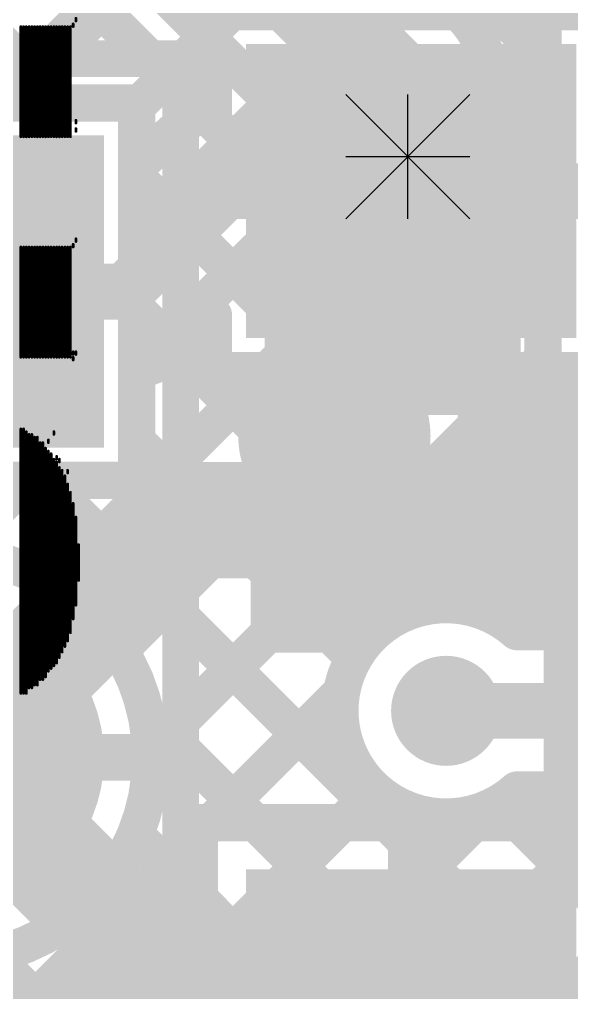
# Model space of a CAD drawing. Header units: millimetres. Extents: x 1.22 to 4.12, y 1.17 to 3.21.
# Drawn here: x 1.5663 to 1.685, y 2.2215 to 2.4304 of the extents above; entities that cross this region are included whole.
import ezdxf

# ---------------------------------------------------------------- set-up
doc = ezdxf.new("R2010")
doc.units = ezdxf.units.MM
doc.header["$MEASUREMENT"] = 0
for name, color, linetype in [('BottomLayer', 5, 'Continuous'), ('BottomOverlay', 54, 'Continuous'), ('BottomPaste', 16, 'Continuous'), ('BottomSolder', 6, 'Continuous'), ('MultiLayer', 9, 'Continuous'), ('PadHoleLayer', 156, 'Continuous'), ('TopLayer', 1, 'Continuous'), ('TopOverlay', 2, 'Continuous'), ('TopPaste', 8, 'Continuous'), ('TopSolder', 216, 'Continuous'), ('ViaHoleLayer', 16, 'Continuous')]:
    doc.layers.add(name, color=color, linetype=linetype)

# ---------------------------------------------------------------- blocks, each defined once
blk = doc.blocks.new('C__0402_B_13')
at = {"layer": 'BottomLayer'}
for points in [[(-0.0275, 0.0125), (-0.0275, -0.0125), (-0.0095, 0.0125), (-0.0095, -0.0125)], [(0.0095, 0.0125), (0.0095, -0.0125), (0.0275, 0.0125), (0.0275, -0.0125)]]:
    blk.add_solid(points, dxfattribs=at)
at = {"layer": 'BottomOverlay', "const_width": 0.01}
for points in [[(0.034, 0.019), (-0.034, 0.019)], [(-0.034, -0.0185), (-0.034, 0.019)], [(0.034, -0.0185), (0.034, 0.019)], [(0.034, -0.0185), (-0.034, -0.0185)]]:
    blk.add_lwpolyline(points, dxfattribs=at)
at = {"layer": 'BottomOverlay', "const_width": 0.005}
for points in [[(-0.0365, 0.019, 1), (-0.0315, 0.019, 1)], [(-0.0365, 0.019, 1), (-0.0315, 0.019, 1)], [(0.0315, 0.019, 1), (0.0365, 0.019, 1)], [(0.0315, 0.019, 1), (0.0365, 0.019, 1)], [(-0.0365, -0.0185, 1), (-0.0315, -0.0185, 1)], [(-0.0365, -0.0185, 1), (-0.0315, -0.0185, 1)], [(0.0315, -0.0185, 1), (0.0365, -0.0185, 1)], [(0.0315, -0.0185, 1), (0.0365, -0.0185, 1)]]:
    blk.add_lwpolyline(points, format="xyb", close=True, dxfattribs=at)
at = {"layer": 'BottomPaste'}
for points in [[(-0.0275, 0.0125), (-0.0275, -0.0125), (-0.0095, 0.0125), (-0.0095, -0.0125)], [(0.0095, 0.0125), (0.0095, -0.0125), (0.0275, 0.0125), (0.0275, -0.0125)]]:
    blk.add_solid(points, dxfattribs=at)
at = {"layer": 'BottomSolder'}
for points in [[(-0.0315, 0.0165), (-0.0315, -0.0165), (-0.0055, 0.0165), (-0.0055, -0.0165)], [(0.0055, 0.0165), (0.0055, -0.0165), (0.0315, 0.0165), (0.0315, -0.0165)]]:
    blk.add_solid(points, dxfattribs=at)
blk = doc.blocks.new('HDR1X2_B_15')
at = {"layer": 'BottomLayer', "const_width": 0.02953}
blk.add_lwpolyline([(0.08524, 0, 1), (0.11476, 0, 1)], format="xyb", close=True, dxfattribs=at)
at = {"layer": 'BottomLayer'}
blk.add_solid([(-0.02953, -0.02953), (0.02953, -0.02953), (-0.02953, 0.02953), (0.02953, 0.02953)], dxfattribs=at)
at = {"layer": 'BottomOverlay', "const_width": 0.00787}
for points in [[(0.15, 0.05), (-0.05, 0.05)], [(-0.05, -0.05), (-0.05, 0.05)], [(0.15, -0.05), (0.15, 0.05)], [(0.15, -0.05), (-0.05, -0.05)]]:
    blk.add_lwpolyline(points, dxfattribs=at)
at = {"layer": 'BottomOverlay', "const_width": 0.00394}
for points in [[(-0.05197, 0.05, 1), (-0.04803, 0.05, 1)], [(-0.05197, 0.05, 1), (-0.04803, 0.05, 1)], [(0.14803, 0.05, 1), (0.15197, 0.05, 1)], [(0.14803, 0.05, 1), (0.15197, 0.05, 1)], [(-0.05197, -0.05, 1), (-0.04803, -0.05, 1)], [(-0.05197, -0.05, 1), (-0.04803, -0.05, 1)], [(0.14803, -0.05, 1), (0.15197, -0.05, 1)], [(0.14803, -0.05, 1), (0.15197, -0.05, 1)]]:
    blk.add_lwpolyline(points, format="xyb", close=True, dxfattribs=at)
at = {"layer": 'BottomSolder', "const_width": 0.03353}
blk.add_lwpolyline([(0.08324, 0, 1), (0.11676, 0, 1)], format="xyb", close=True, dxfattribs=at)
at = {"layer": 'BottomSolder'}
blk.add_solid([(-0.03353, -0.03353), (0.03353, -0.03353), (-0.03353, 0.03353), (0.03353, 0.03353)], dxfattribs=at)
at = {"layer": 'MultiLayer', "const_width": 0.02953}
blk.add_lwpolyline([(0.08524, 0, 1), (0.11476, 0, 1)], format="xyb", close=True, dxfattribs=at)
at = {"layer": 'MultiLayer'}
blk.add_solid([(-0.02953, -0.02953), (0.02953, -0.02953), (-0.02953, 0.02953), (0.02953, 0.02953)], dxfattribs=at)
at = {"layer": 'PadHoleLayer', "const_width": 0.01772}
for points in [[(-0.00886, 0, 1), (0.00886, 0, 1)], [(0.09114, 0, 1), (0.10886, 0, 1)]]:
    blk.add_lwpolyline(points, format="xyb", close=True, dxfattribs=at)
at = {"layer": 'TopLayer', "const_width": 0.02953}
blk.add_lwpolyline([(0.08524, 0, 1), (0.11476, 0, 1)], format="xyb", close=True, dxfattribs=at)
at = {"layer": 'TopLayer'}
blk.add_solid([(-0.02953, -0.02953), (0.02953, -0.02953), (-0.02953, 0.02953), (0.02953, 0.02953)], dxfattribs=at)
at = {"layer": 'TopSolder', "const_width": 0.03353}
blk.add_lwpolyline([(0.08324, 0, 1), (0.11676, 0, 1)], format="xyb", close=True, dxfattribs=at)
at = {"layer": 'TopSolder'}
blk.add_solid([(-0.03353, -0.03353), (0.03353, -0.03353), (-0.03353, 0.03353), (0.03353, 0.03353)], dxfattribs=at)
blk = doc.blocks.new('B3FS_1012P_17')
at = {"layer": 'TopLayer'}
for points in [[(0.12598, 0.06102), (0.18898, 0.06102), (0.12598, 0.11614), (0.18898, 0.11614)], [(0.12598, -0.11614), (0.18898, -0.11614), (0.12598, -0.06102), (0.18898, -0.06102)]]:
    blk.add_solid(points, dxfattribs=at)
at = {"layer": 'TopOverlay', "const_width": 0.01}
blk.add_lwpolyline([(0.124, 0.05), (0.124, -0.049)], dxfattribs=at)
at = {"layer": 'TopOverlay'}
for points, const_width in [([(0.1215, 0.05, 1), (0.1265, 0.05, 1)], 0.005), ([(0.18482, -0.036, 1), (0.16318, -0.036, 1)], 0.01969), ([(0.15826, -0.036, 1), (0.1681, -0.036, 1)], 0.00984), ([(0.1799, -0.036, 1), (0.18974, -0.036, 1)], 0.00984), ([(0.1215, -0.049, 1), (0.1265, -0.049, 1)], 0.005)]:
    blk.add_lwpolyline(points, format="xyb", close=True, dxfattribs=dict(at, const_width=const_width))
at = {"layer": 'TopPaste'}
for points in [[(0.12598, 0.06102), (0.18898, 0.06102), (0.12598, 0.11614), (0.18898, 0.11614)], [(0.12598, -0.11614), (0.18898, -0.11614), (0.12598, -0.06102), (0.18898, -0.06102)]]:
    blk.add_solid(points, dxfattribs=at)
at = {"layer": 'TopSolder'}
for points in [[(0.12198, 0.05702), (0.19298, 0.05702), (0.12198, 0.12014), (0.19298, 0.12014)], [(0.12198, -0.12014), (0.19298, -0.12014), (0.12198, -0.05702), (0.19298, -0.05702)]]:
    blk.add_solid(points, dxfattribs=at)

msp = doc.modelspace()

# ---------------------------------------------------------------- linework, layer by layer
at = {"layer": 'BottomLayer'}
for points, const_width in [([(1.464, 2.63722), (1.67883, 2.42238)], 0.008), ([(1.61988, 2.47281), (1.66133, 2.43137)], 0.008), ([(1.605, 2.458), (1.64652, 2.41648)], 0.02), ([(1.66417, 2.42785), (1.67883, 2.44251)], 0.008), ([(1.67883, 2.40088), (1.67883, 2.44187)], 0.008), ([(1.5963, 2.437), (1.62552, 2.40778)], 0.008), ([(1.55358, 2.4345), (1.57555, 2.41253)], 0.008), ([(1.564, 2.41253), (1.58597, 2.4345)], 0.008), ([(1.58187, 2.4345), (1.62552, 2.39085)], 0.008), ([(1.59153, 2.41177), (1.60653, 2.42677)], 0.008), ([(1.64652, 2.3585), (1.64652, 2.41648)], 0.02), ([(1.66752, 2.3785), (1.66752, 2.41648)], 0.008), ([(1.66752, 2.40291), (1.67883, 2.41423)], 0.008), ([(1.51047, 2.41253), (1.59153, 2.41253)], 0.008), ([(1.59153, 2.38349), (1.62067, 2.41263)], 0.008), ([(1.59153, 2.33147), (1.59153, 2.41253)], 0.008), ([(1.62552, 2.3785), (1.62552, 2.40778)], 0.008), ([(1.66752, 2.40542), (1.67883, 2.3941)], 0.008), ([(1.67883, 2.39463), (1.67883, 2.40088)], 0.008), ([(1.67883, 2.39463), (1.67883, 2.40088)], 0.008), ([(1.59153, 2.39655), (1.62302, 2.36507)], 0.008), ([(1.67883, 2.3527), (1.67883, 2.39463)], 0.008), ([(1.59153, 2.3552), (1.62552, 2.38919)], 0.008), ([(1.67002, 2.37712), (1.67883, 2.38594)], 0.008), ([(1.62302, 2.3445), (1.62302, 2.3785)], 0.008), ([(1.67002, 2.3445), (1.67002, 2.3785)], 0.008), ([(1.67002, 2.37463), (1.67883, 2.36582)], 0.008), ([(1.59153, 2.36827), (1.62002, 2.33978)], 0.008), ([(1.57373, 2.30912), (1.62302, 2.35841)], 0.008), ([(1.67002, 2.34884), (1.67883, 2.35766)], 0.008), ([(1.67583, 2.299), (1.67583, 2.3527)], 0.008), ([(1.67883, 2.34739), (1.67883, 2.3527)], 0.008), ([(1.62002, 2.2985), (1.62002, 2.3445)], 0.008), ([(1.67302, 2.29917), (1.67302, 2.3445)], 0.008), ([(1.67302, 2.34335), (1.67583, 2.34053)], 0.008), ([(1.59153, 2.33999), (1.62002, 2.3115)], 0.008), ([(1.51047, 2.33147), (1.59153, 2.33147)], 0.008), ([(1.551, 2.272), (1.60195, 2.32295)], 0.025), ([(1.55184, 2.31552), (1.5678, 2.33147)], 0.008), ([(1.57176, 2.33147), (1.77642, 2.12681)], 0.008), ([(1.60195, 2.32295), (1.7292, 2.32295)], 0.025), ([(1.58793, 2.29504), (1.62002, 2.32712)], 0.008), ([(1.67302, 2.32356), (1.67583, 2.32637)], 0.008), ([(1.67983, 2.32295), (1.7292, 2.32295)], 0.01), ([(1.62402, 2.3215), (1.64652, 2.3215)], 0.01), ([(1.64652, 2.3215), (1.66902, 2.3215)], 0.01), ([(1.67302, 2.31507), (1.67583, 2.31225)], 0.008), ([(1.59451, 2.27333), (1.62002, 2.29884)], 0.008), ([(1.62002, 2.2985), (1.64224, 2.2985)], 0.008), ([(1.63302, 2.2985), (1.6382, 2.29332)], 0.008), ([(1.52712, 2.17766), (1.63556, 2.2861)], 0.008), ([(1.658, 2.282), (1.72762, 2.282)], 0.012), ([(1.59349, 2.28146), (1.75791, 2.11704)], 0.008), ([(1.551, 2.272), (1.59053, 2.272)], 0.01), ([(1.5315, 2.15375), (1.64277, 2.26502)], 0.008), ([(1.67321, 2.265), (1.67883, 2.265)], 0.008), ([(1.67883, 2.25683), (1.67883, 2.265)], 0.008), ([(1.5315, 2.12547), (1.66712, 2.26109)], 0.008), ([(1.66932, 2.2622), (1.72608, 2.20544)], 0.008), ([(1.5315, 2.09719), (1.69115, 2.25683)], 0.008), ([(1.5315, 2.0689), (1.71943, 2.25683)], 0.008), ([(1.67883, 2.25683), (1.72608, 2.25683)], 0.008), ([(1.59124, 2.25542), (1.74762, 2.09904)], 0.008), ([(1.57938, 2.239), (1.67721, 2.14117)], 0.008), ([(1.56056, 2.22953), (1.66822, 2.12188)], 0.008)]:
    msp.add_lwpolyline(points, dxfattribs=dict(at, const_width=const_width))
for points, const_width in [([(1.65933, 2.43137, 1), (1.66333, 2.43137, 1)], 0.004), ([(1.65933, 2.43137, 1), (1.66333, 2.43137, 1)], 0.004), ([(1.65937, 2.43133, 1), (1.66337, 2.43133, 1)], 0.004), ([(1.60453, 2.42677, 1), (1.60853, 2.42677, 1)], 0.004), ([(1.66217, 2.42785, 1), (1.66617, 2.42785, 1)], 0.004), ([(1.64152, 2.41648, 1), (1.65152, 2.41648, 1)], 0.01), ([(1.64152, 2.41648, 1), (1.65152, 2.41648, 1)], 0.01), ([(1.67683, 2.42238, 1), (1.68083, 2.42238, 1)], 0.004), ([(1.66552, 2.41648, 1), (1.66952, 2.41648, 1)], 0.004), ([(1.66552, 2.41648, 1), (1.66952, 2.41648, 1)], 0.004), ([(1.66552, 2.41648, 1), (1.66952, 2.41648, 1)], 0.004), ([(1.67683, 2.41423, 1), (1.68083, 2.41423, 1)], 0.004), ([(1.562, 2.41253, 1), (1.566, 2.41253, 1)], 0.004), ([(1.57355, 2.41253, 1), (1.57755, 2.41253, 1)], 0.004), ([(1.58953, 2.41253, 1), (1.59353, 2.41253, 1)], 0.004), ([(1.58953, 2.41253, 1), (1.59353, 2.41253, 1)], 0.004), ([(1.58953, 2.41177, 1), (1.59353, 2.41177, 1)], 0.004), ([(1.61867, 2.41263, 1), (1.62267, 2.41263, 1)], 0.004), ([(1.62352, 2.40778, 1), (1.62752, 2.40778, 1)], 0.004), ([(1.62352, 2.40778, 1), (1.62752, 2.40778, 1)], 0.004), ([(1.66552, 2.40542, 1), (1.66952, 2.40542, 1)], 0.004), ([(1.66552, 2.40291, 1), (1.66952, 2.40291, 1)], 0.004), ([(1.67683, 2.40088, 1), (1.68083, 2.40088, 1)], 0.004), ([(1.67683, 2.40088, 1), (1.68083, 2.40088, 1)], 0.004), ([(1.67683, 2.40088, 1), (1.68083, 2.40088, 1)], 0.004), ([(1.58953, 2.39655, 1), (1.59353, 2.39655, 1)], 0.004), ([(1.67683, 2.39463, 1), (1.68083, 2.39463, 1)], 0.004), ([(1.67683, 2.39463, 1), (1.68083, 2.39463, 1)], 0.004), ([(1.67683, 2.39463, 1), (1.68083, 2.39463, 1)], 0.004), ([(1.67683, 2.3941, 1), (1.68083, 2.3941, 1)], 0.004), ([(1.62352, 2.39085, 1), (1.62752, 2.39085, 1)], 0.004), ([(1.62352, 2.38919, 1), (1.62752, 2.38919, 1)], 0.004), ([(1.67683, 2.38594, 1), (1.68083, 2.38594, 1)], 0.004), ([(1.58953, 2.38349, 1), (1.59353, 2.38349, 1)], 0.004), ([(1.62102, 2.3785, 1), (1.62502, 2.3785, 1)], 0.004), ([(1.62352, 2.3785, 1), (1.62752, 2.3785, 1)], 0.004), ([(1.66552, 2.3785, 1), (1.66952, 2.3785, 1)], 0.004), ([(1.66802, 2.3785, 1), (1.67202, 2.3785, 1)], 0.004), ([(1.66802, 2.37712, 1), (1.67202, 2.37712, 1)], 0.004), ([(1.66802, 2.37463, 1), (1.67202, 2.37463, 1)], 0.004), ([(1.58953, 2.36827, 1), (1.59353, 2.36827, 1)], 0.004), ([(1.67683, 2.36582, 1), (1.68083, 2.36582, 1)], 0.004), ([(1.62102, 2.36507, 1), (1.62502, 2.36507, 1)], 0.004), ([(1.64152, 2.3585, 1), (1.65152, 2.3585, 1)], 0.01), ([(1.62102, 2.35841, 1), (1.62502, 2.35841, 1)], 0.004), ([(1.67683, 2.35766, 1), (1.68083, 2.35766, 1)], 0.004), ([(1.58953, 2.3552, 1), (1.59353, 2.3552, 1)], 0.004), ([(1.67383, 2.3527, 1), (1.67783, 2.3527, 1)], 0.004), ([(1.67683, 2.3527, 1), (1.68083, 2.3527, 1)], 0.004), ([(1.67683, 2.3527, 1), (1.68083, 2.3527, 1)], 0.004), ([(1.66802, 2.34884, 1), (1.67202, 2.34884, 1)], 0.004), ([(1.67683, 2.34739, 1), (1.68083, 2.34739, 1)], 0.004), ([(1.61802, 2.3445, 1), (1.62202, 2.3445, 1)], 0.004), ([(1.62102, 2.3445, 1), (1.62502, 2.3445, 1)], 0.004), ([(1.66802, 2.3445, 1), (1.67202, 2.3445, 1)], 0.004), ([(1.67102, 2.3445, 1), (1.67502, 2.3445, 1)], 0.004), ([(1.67102, 2.34335, 1), (1.67502, 2.34335, 1)], 0.004), ([(1.67383, 2.34053, 1), (1.67783, 2.34053, 1)], 0.004), ([(1.58953, 2.33999, 1), (1.59353, 2.33999, 1)], 0.004), ([(1.61802, 2.33978, 1), (1.62202, 2.33978, 1)], 0.004), ([(1.5658, 2.33147, 1), (1.5698, 2.33147, 1)], 0.004), ([(1.56976, 2.33147, 1), (1.57376, 2.33147, 1)], 0.004), ([(1.58953, 2.33147, 1), (1.59353, 2.33147, 1)], 0.004), ([(1.58953, 2.33147, 1), (1.59353, 2.33147, 1)], 0.004), ([(1.5957, 2.32295, 1), (1.6082, 2.32295, 1)], 0.0125), ([(1.5957, 2.32295, 1), (1.6082, 2.32295, 1)], 0.0125), ([(1.61802, 2.32712, 1), (1.62202, 2.32712, 1)], 0.004), ([(1.67383, 2.32637, 1), (1.67783, 2.32637, 1)], 0.004), ([(1.67102, 2.32356, 1), (1.67502, 2.32356, 1)], 0.004), ([(1.67733, 2.32295, 1), (1.68233, 2.32295, 1)], 0.005), ([(1.62152, 2.3215, 1), (1.62652, 2.3215, 1)], 0.005), ([(1.64402, 2.3215, 1), (1.64902, 2.3215, 1)], 0.005), ([(1.64402, 2.3215, 1), (1.64902, 2.3215, 1)], 0.005), ([(1.66652, 2.3215, 1), (1.67152, 2.3215, 1)], 0.005), ([(1.59453, 2.272, 1), (1.50747, 2.272, 1)], 0.008), ([(1.67102, 2.31507, 1), (1.67502, 2.31507, 1)], 0.004), ([(1.61802, 2.3115, 1), (1.62202, 2.3115, 1)], 0.004), ([(1.67383, 2.31225, 1), (1.67783, 2.31225, 1)], 0.004), ([(1.57173, 2.30912, 1), (1.57573, 2.30912, 1)], 0.004), ([(1.61802, 2.29884, 1), (1.62202, 2.29884, 1)], 0.004), ([(1.61802, 2.2985, 1), (1.62202, 2.2985, 1)], 0.004), ([(1.61802, 2.2985, 1), (1.62202, 2.2985, 1)], 0.004), ([(1.63102, 2.2985, 1), (1.63502, 2.2985, 1)], 0.004), ([(1.64024, 2.2985, 1), (1.64424, 2.2985, 1)], 0.004), ([(1.64024, 2.2985, 1), (1.64424, 2.2985, 1)], 0.004), ([(1.67102, 2.29917, 1), (1.67502, 2.29917, 1)], 0.004), ([(1.67383, 2.299, 1), (1.67783, 2.299, 1)], 0.004), ([(1.58593, 2.29504, 1), (1.58993, 2.29504, 1)], 0.004), ([(1.6362, 2.29332, 1), (1.6402, 2.29332, 1)], 0.004), ([(1.65209, 2.282, 1), (1.66391, 2.282, 1)], 0.01181), ([(1.63356, 2.2861, 1), (1.63756, 2.2861, 1)], 0.004), ([(1.655, 2.282, 1), (1.661, 2.282, 1)], 0.006), ([(1.59149, 2.28146, 1), (1.59549, 2.28146, 1)], 0.004), ([(1.59251, 2.27333, 1), (1.59651, 2.27333, 1)], 0.004), ([(1.58803, 2.272, 1), (1.59303, 2.272, 1)], 0.005), ([(1.59253, 2.272, 1), (1.59653, 2.272, 1)], 0.004), ([(1.64077, 2.26502, 1), (1.64477, 2.26502, 1)], 0.004), ([(1.67121, 2.265, 1), (1.67521, 2.265, 1)], 0.004), ([(1.67121, 2.265, 1), (1.67521, 2.265, 1)], 0.004), ([(1.67683, 2.265, 1), (1.68083, 2.265, 1)], 0.004), ([(1.67683, 2.265, 1), (1.68083, 2.265, 1)], 0.004), ([(1.66512, 2.26109, 1), (1.66912, 2.26109, 1)], 0.004), ([(1.66732, 2.2622, 1), (1.67132, 2.2622, 1)], 0.004), ([(1.67683, 2.25683, 1), (1.68083, 2.25683, 1)], 0.004), ([(1.67683, 2.25683, 1), (1.68083, 2.25683, 1)], 0.004), ([(1.58924, 2.25542, 1), (1.59324, 2.25542, 1)], 0.004), ([(1.57738, 2.239, 1), (1.58138, 2.239, 1)], 0.004)]:
    msp.add_lwpolyline(points, format="xyb", close=True, dxfattribs=dict(at, const_width=const_width))
at = {"layer": 'BottomLayer', "const_width": 0.008}
for points in [[(1.66133, 2.43137, -0.199534), (1.66752, 2.41648)], [(1.66137, 2.43133, -0.198912), (1.66752, 2.41648)], [(1.67321, 2.265, -0.983834), (1.64224, 2.2985)]]:
    msp.add_lwpolyline(points, format="xyb", dxfattribs=at)
at = {"layer": 'BottomOverlay'}
for p, q in [((1.63645, 2.41432), (1.66311, 2.38766)), ((1.63645, 2.38766), (1.66311, 2.41432)), ((1.64978, 2.38766), (1.64978, 2.41432)), ((1.63645, 2.40099), (1.66311, 2.40099))]:
    msp.add_line(p, q, dxfattribs=at)
at = {"layer": 'MultiLayer', "const_width": 0.01181}
msp.add_lwpolyline([(1.65209, 2.282, 1), (1.66391, 2.282, 1)], format="xyb", close=True, dxfattribs=at)
at = {"layer": 'TopLayer'}
for points, const_width in [([(1.464, 2.63722), (1.66908, 2.43214)], 0.008), ([(1.572, 2.42053), (1.7515, 2.60003)], 0.008), ([(1.6119, 2.43214), (1.7515, 2.57174)], 0.008), ([(1.64018, 2.43214), (1.75404, 2.546)], 0.008), ([(1.66847, 2.43214), (1.7545, 2.51818)], 0.008), ([(1.5925, 2.48044), (1.64079, 2.43214)], 0.008), ([(1.551, 2.432), (1.5715, 2.4525)], 0.02), ([(1.5925, 2.45215), (1.61251, 2.43214)], 0.008), ([(1.572, 2.4233), (1.58631, 2.43762)], 0.008), ([(1.58253, 2.43383), (1.60633, 2.41004)], 0.008), ([(1.60802, 2.43214), (1.69302, 2.43214)], 0.008), ([(1.60802, 2.42827), (1.6119, 2.43214)], 0.008), ([(1.60802, 2.41039), (1.60802, 2.43214)], 0.008), ([(1.59153, 2.41177), (1.60802, 2.42827)], 0.008), ([(1.572, 2.41253), (1.572, 2.4233)], 0.008), ([(1.572, 2.41608), (1.57555, 2.41253)], 0.008), ([(1.572, 2.41253), (1.59153, 2.41253)], 0.008), ([(1.59153, 2.39857), (1.59153, 2.41253)], 0.008), ([(1.59153, 2.39857), (1.59854, 2.40558)], 0.008), ([(1.589, 2.372), (1.61058, 2.39358)], 0.012), ([(1.61058, 2.39358), (1.64652, 2.39358)], 0.012), ([(1.65052, 2.39358), (1.79, 2.39358)], 0.012), ([(1.6539, 2.30444), (1.72604, 2.37658)], 0.008), ([(1.67675, 2.299), (1.75433, 2.37658)], 0.008), ([(1.551, 2.372), (1.589, 2.372)], 0.012), ([(1.60104, 2.36), (1.60802, 2.36698)], 0.008), ([(1.60802, 2.35502), (1.60802, 2.36698)], 0.008), ([(1.60041, 2.35939), (1.65516, 2.30463)], 0.008), ([(1.57373, 2.30912), (1.61963, 2.35502)], 0.008), ([(1.58793, 2.29504), (1.64792, 2.35502)], 0.008), ([(1.59153, 2.33147), (1.59153, 2.35519)], 0.008), ([(1.59451, 2.27333), (1.6762, 2.35502)], 0.008), ([(1.60802, 2.35502), (1.69302, 2.35502)], 0.008), ([(1.63306, 2.35502), (1.68908, 2.299)], 0.008), ([(1.66134, 2.35502), (1.71387, 2.3025)], 0.008), ([(1.59153, 2.33999), (1.6382, 2.29332)], 0.008), ([(1.51047, 2.33147), (1.59153, 2.33147)], 0.008), ([(1.55184, 2.31552), (1.5678, 2.33147)], 0.008), ([(1.57176, 2.33147), (1.64525, 2.25798)], 0.008), ([(1.67321, 2.299), (1.71038, 2.299)], 0.008), ([(1.60744, 2.25798), (1.63556, 2.2861)], 0.008), ([(1.658, 2.282), (1.71742, 2.282)], 0.012), ([(1.551, 2.272), (1.60658, 2.21642)], 0.025), ([(1.59349, 2.28146), (1.61697, 2.25798)], 0.008), ([(1.551, 2.272), (1.59053, 2.272)], 0.01), ([(1.63572, 2.25798), (1.64277, 2.26502)], 0.008), ([(1.67321, 2.265), (1.70911, 2.265)], 0.008), ([(1.66401, 2.25798), (1.66712, 2.26109)], 0.008), ([(1.66932, 2.2622), (1.67354, 2.25798)], 0.008), ([(1.60502, 2.17486), (1.60502, 2.25798)], 0.008), ([(1.60502, 2.25798), (1.69602, 2.25798)], 0.008), ([(1.60502, 2.25556), (1.60744, 2.25798)], 0.008), ([(1.53696, 2.1875), (1.60502, 2.25556)], 0.008), ([(1.59124, 2.25542), (1.60502, 2.24164)], 0.008), ([(1.65052, 2.21642), (1.65052, 2.25398)], 0.01), ([(1.57938, 2.239), (1.60502, 2.21335)], 0.008), ([(1.56056, 2.22953), (1.60502, 2.18507)], 0.008), ([(1.56388, 2.18614), (1.60502, 2.22728)], 0.008), ([(1.60658, 2.21642), (1.64652, 2.21642)], 0.025)]:
    msp.add_lwpolyline(points, dxfattribs=dict(at, const_width=const_width))
for points, const_width in [([(1.58053, 2.43383, 1), (1.58453, 2.43383, 1)], 0.004), ([(1.60602, 2.43214, 1), (1.61002, 2.43214, 1)], 0.004), ([(1.60602, 2.43214, 1), (1.61002, 2.43214, 1)], 0.004), ([(1.6099, 2.43214, 1), (1.6139, 2.43214, 1)], 0.004), ([(1.6099, 2.43214, 1), (1.6139, 2.43214, 1)], 0.004), ([(1.61051, 2.43214, 1), (1.61451, 2.43214, 1)], 0.004), ([(1.63818, 2.43214, 1), (1.64218, 2.43214, 1)], 0.004), ([(1.63879, 2.43214, 1), (1.64279, 2.43214, 1)], 0.004), ([(1.66647, 2.43214, 1), (1.67047, 2.43214, 1)], 0.004), ([(1.66708, 2.43214, 1), (1.67108, 2.43214, 1)], 0.004), ([(1.60602, 2.42827, 1), (1.61002, 2.42827, 1)], 0.004), ([(1.60602, 2.42827, 1), (1.61002, 2.42827, 1)], 0.004), ([(1.57, 2.4233, 1), (1.574, 2.4233, 1)], 0.004), ([(1.57, 2.4233, 1), (1.574, 2.4233, 1)], 0.004), ([(1.57, 2.42053, 1), (1.574, 2.42053, 1)], 0.004), ([(1.57, 2.41608, 1), (1.574, 2.41608, 1)], 0.004), ([(1.57, 2.41253, 1), (1.574, 2.41253, 1)], 0.004), ([(1.57, 2.41253, 1), (1.574, 2.41253, 1)], 0.004), ([(1.57355, 2.41253, 1), (1.57755, 2.41253, 1)], 0.004), ([(1.58953, 2.41253, 1), (1.59353, 2.41253, 1)], 0.004), ([(1.58953, 2.41253, 1), (1.59353, 2.41253, 1)], 0.004), ([(1.58953, 2.41177, 1), (1.59353, 2.41177, 1)], 0.004), ([(1.60433, 2.41004, 1), (1.60833, 2.41004, 1)], 0.004), ([(1.60602, 2.41039, 1), (1.61002, 2.41039, 1)], 0.004), ([(1.60602, 2.41039, 1), (1.61002, 2.41039, 1)], 0.004), ([(1.60602, 2.41039, 1), (1.61002, 2.41039, 1)], 0.004), ([(1.59654, 2.40558, 1), (1.60054, 2.40558, 1)], 0.004), ([(1.59654, 2.40558, 1), (1.60054, 2.40558, 1)], 0.004), ([(1.59656, 2.4056, 1), (1.60056, 2.4056, 1)], 0.004), ([(1.58953, 2.39857, 1), (1.59353, 2.39857, 1)], 0.004), ([(1.58953, 2.39857, 1), (1.59353, 2.39857, 1)], 0.004), ([(1.60758, 2.39358, 1), (1.61358, 2.39358, 1)], 0.006), ([(1.60758, 2.39358, 1), (1.61358, 2.39358, 1)], 0.006), ([(1.64352, 2.39358, 1), (1.64952, 2.39358, 1)], 0.006), ([(1.64752, 2.39358, 1), (1.65352, 2.39358, 1)], 0.006), ([(1.586, 2.372, 1), (1.592, 2.372, 1)], 0.006), ([(1.586, 2.372, 1), (1.592, 2.372, 1)], 0.006), ([(1.60602, 2.36698, 1), (1.61002, 2.36698, 1)], 0.004), ([(1.60602, 2.36698, 1), (1.61002, 2.36698, 1)], 0.004), ([(1.59841, 2.35939, 1), (1.60241, 2.35939, 1)], 0.004), ([(1.59902, 2.35998, 1), (1.60302, 2.35998, 1)], 0.004), ([(1.59904, 2.36, 1), (1.60304, 2.36, 1)], 0.004), ([(1.59904, 2.36, 1), (1.60304, 2.36, 1)], 0.004), ([(1.58953, 2.35519, 1), (1.59353, 2.35519, 1)], 0.004), ([(1.58953, 2.35519, 1), (1.59353, 2.35519, 1)], 0.004), ([(1.58953, 2.35519, 1), (1.59353, 2.35519, 1)], 0.004), ([(1.60602, 2.35502, 1), (1.61002, 2.35502, 1)], 0.004), ([(1.60602, 2.35502, 1), (1.61002, 2.35502, 1)], 0.004), ([(1.61763, 2.35502, 1), (1.62163, 2.35502, 1)], 0.004), ([(1.63106, 2.35502, 1), (1.63506, 2.35502, 1)], 0.004), ([(1.64592, 2.35502, 1), (1.64992, 2.35502, 1)], 0.004), ([(1.65934, 2.35502, 1), (1.66334, 2.35502, 1)], 0.004), ([(1.6742, 2.35502, 1), (1.6782, 2.35502, 1)], 0.004), ([(1.58953, 2.33999, 1), (1.59353, 2.33999, 1)], 0.004), ([(1.5658, 2.33147, 1), (1.5698, 2.33147, 1)], 0.004), ([(1.56976, 2.33147, 1), (1.57376, 2.33147, 1)], 0.004), ([(1.58953, 2.33147, 1), (1.59353, 2.33147, 1)], 0.004), ([(1.58953, 2.33147, 1), (1.59353, 2.33147, 1)], 0.004), ([(1.59453, 2.272, 1), (1.50747, 2.272, 1)], 0.008), ([(1.57173, 2.30912, 1), (1.57573, 2.30912, 1)], 0.004), ([(1.6519, 2.30444, 1), (1.6559, 2.30444, 1)], 0.004), ([(1.65316, 2.30463, 1), (1.65716, 2.30463, 1)], 0.004), ([(1.67121, 2.299, 1), (1.67521, 2.299, 1)], 0.004), ([(1.67121, 2.299, 1), (1.67521, 2.299, 1)], 0.004), ([(1.67475, 2.299, 1), (1.67875, 2.299, 1)], 0.004), ([(1.58593, 2.29504, 1), (1.58993, 2.29504, 1)], 0.004), ([(1.6362, 2.29332, 1), (1.6402, 2.29332, 1)], 0.004), ([(1.65209, 2.282, 1), (1.66391, 2.282, 1)], 0.01181), ([(1.63356, 2.2861, 1), (1.63756, 2.2861, 1)], 0.004), ([(1.655, 2.282, 1), (1.661, 2.282, 1)], 0.006), ([(1.59149, 2.28146, 1), (1.59549, 2.28146, 1)], 0.004), ([(1.59251, 2.27333, 1), (1.59651, 2.27333, 1)], 0.004), ([(1.58803, 2.272, 1), (1.59303, 2.272, 1)], 0.005), ([(1.59253, 2.272, 1), (1.59653, 2.272, 1)], 0.004), ([(1.64077, 2.26502, 1), (1.64477, 2.26502, 1)], 0.004), ([(1.67121, 2.265, 1), (1.67521, 2.265, 1)], 0.004), ([(1.67121, 2.265, 1), (1.67521, 2.265, 1)], 0.004), ([(1.66512, 2.26109, 1), (1.66912, 2.26109, 1)], 0.004), ([(1.66732, 2.2622, 1), (1.67132, 2.2622, 1)], 0.004), ([(1.60302, 2.25798, 1), (1.60702, 2.25798, 1)], 0.004), ([(1.60302, 2.25798, 1), (1.60702, 2.25798, 1)], 0.004), ([(1.60544, 2.25798, 1), (1.60944, 2.25798, 1)], 0.004), ([(1.60544, 2.25798, 1), (1.60944, 2.25798, 1)], 0.004), ([(1.61497, 2.25798, 1), (1.61897, 2.25798, 1)], 0.004), ([(1.63372, 2.25798, 1), (1.63772, 2.25798, 1)], 0.004), ([(1.64325, 2.25798, 1), (1.64725, 2.25798, 1)], 0.004), ([(1.66201, 2.25798, 1), (1.66601, 2.25798, 1)], 0.004), ([(1.67154, 2.25798, 1), (1.67554, 2.25798, 1)], 0.004), ([(1.58924, 2.25542, 1), (1.59324, 2.25542, 1)], 0.004), ([(1.60302, 2.25556, 1), (1.60702, 2.25556, 1)], 0.004), ([(1.60302, 2.25556, 1), (1.60702, 2.25556, 1)], 0.004), ([(1.64802, 2.25398, 1), (1.65302, 2.25398, 1)], 0.005), ([(1.60302, 2.24164, 1), (1.60702, 2.24164, 1)], 0.004), ([(1.57738, 2.239, 1), (1.58138, 2.239, 1)], 0.004), ([(1.60302, 2.22728, 1), (1.60702, 2.22728, 1)], 0.004), ([(1.60033, 2.21642, 1), (1.61283, 2.21642, 1)], 0.0125), ([(1.60033, 2.21642, 1), (1.61283, 2.21642, 1)], 0.0125), ([(1.64027, 2.21642, 1), (1.65277, 2.21642, 1)], 0.0125)]:
    msp.add_lwpolyline(points, format="xyb", close=True, dxfattribs=dict(at, const_width=const_width))
at = {"layer": 'TopLayer', "const_width": 0.008}
for points in [[(1.59854, 2.40558, -0.160328), (1.60802, 2.41039)], [(1.59856, 2.4056, -0.159919), (1.60802, 2.41039)], [(1.60104, 2.36, -0.1608), (1.59153, 2.35519)], [(1.60102, 2.35998, -0.160391), (1.59153, 2.35519)], [(1.67321, 2.265, -2.236525), (1.67321, 2.299)]]:
    msp.add_lwpolyline(points, format="xyb", dxfattribs=at)
at = {"layer": 'TopOverlay', "const_width": 0.000592}
for points in [[(1.57847, 2.43009), (1.57847, 2.43069)], [(1.56664, 2.40525), (1.56664, 2.42891)], [(1.56723, 2.40525), (1.56723, 2.42891)], [(1.56782, 2.40525), (1.56782, 2.42891)], [(1.56841, 2.40525), (1.56841, 2.42891)], [(1.569, 2.40525), (1.569, 2.42891)], [(1.5696, 2.40525), (1.5696, 2.42891)], [(1.57019, 2.40525), (1.57019, 2.42891)], [(1.57078, 2.40525), (1.57078, 2.42891)], [(1.57137, 2.40525), (1.57137, 2.42891)], [(1.57196, 2.40525), (1.57196, 2.42891)], [(1.57255, 2.40525), (1.57255, 2.42891)], [(1.57315, 2.40525), (1.57315, 2.42891)], [(1.57374, 2.40525), (1.57374, 2.42891)], [(1.57433, 2.40525), (1.57433, 2.42891)], [(1.57492, 2.40525), (1.57492, 2.42891)], [(1.57551, 2.40525), (1.57551, 2.42891)], [(1.5761, 2.40525), (1.5761, 2.42891)], [(1.5767, 2.40525), (1.5767, 2.42891)], [(1.57729, 2.40525), (1.57729, 2.42891)], [(1.57788, 2.42891), (1.57788, 2.4295)], [(1.57847, 2.4082), (1.57847, 2.4088)], [(1.57847, 2.40643), (1.57847, 2.40702)], [(1.56664, 2.35792), (1.56664, 2.38158)], [(1.56723, 2.35792), (1.56723, 2.38158)], [(1.56782, 2.35792), (1.56782, 2.38158)], [(1.56841, 2.35792), (1.56841, 2.38158)], [(1.569, 2.35792), (1.569, 2.38158)], [(1.5696, 2.35792), (1.5696, 2.38158)], [(1.57019, 2.35792), (1.57019, 2.38158)], [(1.57078, 2.35792), (1.57078, 2.38158)], [(1.57137, 2.35792), (1.57137, 2.38158)], [(1.57196, 2.35792), (1.57196, 2.38158)], [(1.57255, 2.35792), (1.57255, 2.38158)], [(1.57315, 2.35792), (1.57315, 2.38158)], [(1.57374, 2.35792), (1.57374, 2.38158)], [(1.57433, 2.35792), (1.57433, 2.38158)], [(1.57492, 2.35792), (1.57492, 2.38158)], [(1.57551, 2.35792), (1.57551, 2.38158)], [(1.5761, 2.35792), (1.5761, 2.38158)], [(1.5767, 2.35792), (1.5767, 2.38158)], [(1.57729, 2.35792), (1.57729, 2.38158)], [(1.57788, 2.38158), (1.57788, 2.38217)], [(1.57847, 2.38277), (1.57847, 2.38336)], [(1.57788, 2.35851), (1.57788, 2.3591)], [(1.57847, 2.35851), (1.57847, 2.3591)], [(1.57788, 2.35733), (1.57788, 2.35792)], [(1.56664, 2.28574), (1.56664, 2.34254)], [(1.56723, 2.28574), (1.56723, 2.34254)], [(1.56782, 2.28574), (1.56782, 2.34194)], [(1.57374, 2.34135), (1.57374, 2.34194)], [(1.56841, 2.28692), (1.56841, 2.34135)], [(1.569, 2.28692), (1.569, 2.34135)], [(1.5696, 2.28752), (1.5696, 2.34076)], [(1.57019, 2.28752), (1.57019, 2.34076)], [(1.57255, 2.33958), (1.57255, 2.34017)], [(1.57078, 2.2887), (1.57078, 2.33958)], [(1.57137, 2.2887), (1.57137, 2.33958)], [(1.57196, 2.28929), (1.57196, 2.33839)], [(1.57255, 2.29047), (1.57255, 2.3378)], [(1.57315, 2.29107), (1.57315, 2.33721)], [(1.57374, 2.29166), (1.57374, 2.33603)], [(1.57433, 2.33603), (1.57433, 2.33662)], [(1.57492, 2.33544), (1.57492, 2.33603)], [(1.57433, 2.29225), (1.57433, 2.33544)], [(1.57492, 2.29343), (1.57492, 2.33425)], [(1.57551, 2.29462), (1.57551, 2.33366)], [(1.5767, 2.33307), (1.5767, 2.33366)], [(1.5761, 2.2958), (1.5761, 2.33248)], [(1.5767, 2.29698), (1.5767, 2.3307)], [(1.57729, 2.29876), (1.57729, 2.32893)], [(1.57788, 2.30171), (1.57788, 2.32656)], [(1.57847, 2.30467), (1.57847, 2.3236)], [(1.57906, 2.31), (1.57906, 2.31769)]]:
    msp.add_lwpolyline(points, dxfattribs=at)
at = {"layer": 'TopOverlay', "const_width": 0.000296}
for points in [[(1.57832, 2.43069, 1), (1.57862, 2.43069, 1)], [(1.57832, 2.43009, 1), (1.57862, 2.43009, 1)], [(1.56649, 2.42891, 1), (1.56679, 2.42891, 1)], [(1.56708, 2.42891, 1), (1.56738, 2.42891, 1)], [(1.56767, 2.42891, 1), (1.56797, 2.42891, 1)], [(1.56826, 2.42891, 1), (1.56856, 2.42891, 1)], [(1.56886, 2.42891, 1), (1.56915, 2.42891, 1)], [(1.56945, 2.42891, 1), (1.56974, 2.42891, 1)], [(1.57004, 2.42891, 1), (1.57034, 2.42891, 1)], [(1.57063, 2.42891, 1), (1.57093, 2.42891, 1)], [(1.57122, 2.42891, 1), (1.57152, 2.42891, 1)], [(1.57181, 2.42891, 1), (1.57211, 2.42891, 1)], [(1.57241, 2.42891, 1), (1.5727, 2.42891, 1)], [(1.573, 2.42891, 1), (1.57329, 2.42891, 1)], [(1.57359, 2.42891, 1), (1.57388, 2.42891, 1)], [(1.57418, 2.42891, 1), (1.57448, 2.42891, 1)], [(1.57477, 2.42891, 1), (1.57507, 2.42891, 1)], [(1.57536, 2.42891, 1), (1.57566, 2.42891, 1)], [(1.57596, 2.42891, 1), (1.57625, 2.42891, 1)], [(1.57655, 2.42891, 1), (1.57684, 2.42891, 1)], [(1.57714, 2.42891, 1), (1.57743, 2.42891, 1)], [(1.57773, 2.4295, 1), (1.57803, 2.4295, 1)], [(1.57773, 2.42891, 1), (1.57803, 2.42891, 1)], [(1.57832, 2.4088, 1), (1.57862, 2.4088, 1)], [(1.57832, 2.4082, 1), (1.57862, 2.4082, 1)], [(1.57832, 2.40702, 1), (1.57862, 2.40702, 1)], [(1.56649, 2.40525, 1), (1.56679, 2.40525, 1)], [(1.56708, 2.40525, 1), (1.56738, 2.40525, 1)], [(1.56767, 2.40525, 1), (1.56797, 2.40525, 1)], [(1.56826, 2.40525, 1), (1.56856, 2.40525, 1)], [(1.56886, 2.40525, 1), (1.56915, 2.40525, 1)], [(1.56945, 2.40525, 1), (1.56974, 2.40525, 1)], [(1.57004, 2.40525, 1), (1.57034, 2.40525, 1)], [(1.57063, 2.40525, 1), (1.57093, 2.40525, 1)], [(1.57122, 2.40525, 1), (1.57152, 2.40525, 1)], [(1.57181, 2.40525, 1), (1.57211, 2.40525, 1)], [(1.57241, 2.40525, 1), (1.5727, 2.40525, 1)], [(1.573, 2.40525, 1), (1.57329, 2.40525, 1)], [(1.57359, 2.40525, 1), (1.57388, 2.40525, 1)], [(1.57418, 2.40525, 1), (1.57448, 2.40525, 1)], [(1.57477, 2.40525, 1), (1.57507, 2.40525, 1)], [(1.57536, 2.40525, 1), (1.57566, 2.40525, 1)], [(1.57596, 2.40525, 1), (1.57625, 2.40525, 1)], [(1.57655, 2.40525, 1), (1.57684, 2.40525, 1)], [(1.57714, 2.40525, 1), (1.57743, 2.40525, 1)], [(1.57832, 2.40643, 1), (1.57862, 2.40643, 1)], [(1.56649, 2.38158, 1), (1.56679, 2.38158, 1)], [(1.56708, 2.38158, 1), (1.56738, 2.38158, 1)], [(1.56767, 2.38158, 1), (1.56797, 2.38158, 1)], [(1.56826, 2.38158, 1), (1.56856, 2.38158, 1)], [(1.56886, 2.38158, 1), (1.56915, 2.38158, 1)], [(1.56945, 2.38158, 1), (1.56974, 2.38158, 1)], [(1.57004, 2.38158, 1), (1.57034, 2.38158, 1)], [(1.57063, 2.38158, 1), (1.57093, 2.38158, 1)], [(1.57122, 2.38158, 1), (1.57152, 2.38158, 1)], [(1.57181, 2.38158, 1), (1.57211, 2.38158, 1)], [(1.57241, 2.38158, 1), (1.5727, 2.38158, 1)], [(1.573, 2.38158, 1), (1.57329, 2.38158, 1)], [(1.57359, 2.38158, 1), (1.57388, 2.38158, 1)], [(1.57418, 2.38158, 1), (1.57448, 2.38158, 1)], [(1.57477, 2.38158, 1), (1.57507, 2.38158, 1)], [(1.57536, 2.38158, 1), (1.57566, 2.38158, 1)], [(1.57596, 2.38158, 1), (1.57625, 2.38158, 1)], [(1.57655, 2.38158, 1), (1.57684, 2.38158, 1)], [(1.57714, 2.38158, 1), (1.57743, 2.38158, 1)], [(1.57773, 2.38217, 1), (1.57803, 2.38217, 1)], [(1.57773, 2.38158, 1), (1.57803, 2.38158, 1)], [(1.57832, 2.38336, 1), (1.57862, 2.38336, 1)], [(1.57832, 2.38277, 1), (1.57862, 2.38277, 1)], [(1.57773, 2.3591, 1), (1.57803, 2.3591, 1)], [(1.57832, 2.3591, 1), (1.57862, 2.3591, 1)], [(1.56649, 2.35792, 1), (1.56679, 2.35792, 1)], [(1.56708, 2.35792, 1), (1.56738, 2.35792, 1)], [(1.56767, 2.35792, 1), (1.56797, 2.35792, 1)], [(1.56826, 2.35792, 1), (1.56856, 2.35792, 1)], [(1.56886, 2.35792, 1), (1.56915, 2.35792, 1)], [(1.56945, 2.35792, 1), (1.56974, 2.35792, 1)], [(1.57004, 2.35792, 1), (1.57034, 2.35792, 1)], [(1.57063, 2.35792, 1), (1.57093, 2.35792, 1)], [(1.57122, 2.35792, 1), (1.57152, 2.35792, 1)], [(1.57181, 2.35792, 1), (1.57211, 2.35792, 1)], [(1.57241, 2.35792, 1), (1.5727, 2.35792, 1)], [(1.573, 2.35792, 1), (1.57329, 2.35792, 1)], [(1.57359, 2.35792, 1), (1.57388, 2.35792, 1)], [(1.57418, 2.35792, 1), (1.57448, 2.35792, 1)], [(1.57477, 2.35792, 1), (1.57507, 2.35792, 1)], [(1.57536, 2.35792, 1), (1.57566, 2.35792, 1)], [(1.57596, 2.35792, 1), (1.57625, 2.35792, 1)], [(1.57655, 2.35792, 1), (1.57684, 2.35792, 1)], [(1.57714, 2.35792, 1), (1.57743, 2.35792, 1)], [(1.57773, 2.35851, 1), (1.57803, 2.35851, 1)], [(1.57773, 2.35792, 1), (1.57803, 2.35792, 1)], [(1.57773, 2.35733, 1), (1.57803, 2.35733, 1)], [(1.57832, 2.35851, 1), (1.57862, 2.35851, 1)], [(1.56649, 2.34254, 1), (1.56679, 2.34254, 1)], [(1.56708, 2.34254, 1), (1.56738, 2.34254, 1)], [(1.56767, 2.34194, 1), (1.56797, 2.34194, 1)], [(1.57359, 2.34194, 1), (1.57388, 2.34194, 1)], [(1.56826, 2.34135, 1), (1.56856, 2.34135, 1)], [(1.56886, 2.34135, 1), (1.56915, 2.34135, 1)], [(1.56945, 2.34076, 1), (1.56974, 2.34076, 1)], [(1.57004, 2.34076, 1), (1.57034, 2.34076, 1)], [(1.57241, 2.34017, 1), (1.5727, 2.34017, 1)], [(1.57359, 2.34135, 1), (1.57388, 2.34135, 1)], [(1.57063, 2.33958, 1), (1.57093, 2.33958, 1)], [(1.57122, 2.33958, 1), (1.57152, 2.33958, 1)], [(1.57181, 2.33839, 1), (1.57211, 2.33839, 1)], [(1.57241, 2.33958, 1), (1.5727, 2.33958, 1)], [(1.57241, 2.3378, 1), (1.5727, 2.3378, 1)], [(1.573, 2.33721, 1), (1.57329, 2.33721, 1)], [(1.57359, 2.33603, 1), (1.57388, 2.33603, 1)], [(1.57418, 2.33662, 1), (1.57448, 2.33662, 1)], [(1.57418, 2.33603, 1), (1.57448, 2.33603, 1)], [(1.57477, 2.33603, 1), (1.57507, 2.33603, 1)], [(1.57418, 2.33544, 1), (1.57448, 2.33544, 1)], [(1.57477, 2.33544, 1), (1.57507, 2.33544, 1)], [(1.57477, 2.33425, 1), (1.57507, 2.33425, 1)], [(1.57536, 2.33366, 1), (1.57566, 2.33366, 1)], [(1.57655, 2.33366, 1), (1.57684, 2.33366, 1)], [(1.57596, 2.33248, 1), (1.57625, 2.33248, 1)], [(1.57655, 2.33307, 1), (1.57684, 2.33307, 1)], [(1.57655, 2.3307, 1), (1.57684, 2.3307, 1)], [(1.57714, 2.32893, 1), (1.57743, 2.32893, 1)], [(1.57773, 2.32656, 1), (1.57803, 2.32656, 1)], [(1.57832, 2.3236, 1), (1.57862, 2.3236, 1)], [(1.57891, 2.31769, 1), (1.57921, 2.31769, 1)], [(1.57891, 2.31, 1), (1.57921, 2.31, 1)], [(1.57832, 2.30467, 1), (1.57862, 2.30467, 1)], [(1.57773, 2.30171, 1), (1.57803, 2.30171, 1)], [(1.57714, 2.29876, 1), (1.57743, 2.29876, 1)], [(1.57655, 2.29698, 1), (1.57684, 2.29698, 1)], [(1.57536, 2.29462, 1), (1.57566, 2.29462, 1)], [(1.57596, 2.2958, 1), (1.57625, 2.2958, 1)], [(1.57418, 2.29225, 1), (1.57448, 2.29225, 1)], [(1.57477, 2.29343, 1), (1.57507, 2.29343, 1)], [(1.57241, 2.29047, 1), (1.5727, 2.29047, 1)], [(1.573, 2.29107, 1), (1.57329, 2.29107, 1)], [(1.57359, 2.29166, 1), (1.57388, 2.29166, 1)], [(1.56945, 2.28752, 1), (1.56974, 2.28752, 1)], [(1.57004, 2.28752, 1), (1.57034, 2.28752, 1)], [(1.57063, 2.2887, 1), (1.57093, 2.2887, 1)], [(1.57122, 2.2887, 1), (1.57152, 2.2887, 1)], [(1.57181, 2.28929, 1), (1.57211, 2.28929, 1)], [(1.56649, 2.28574, 1), (1.56679, 2.28574, 1)], [(1.56708, 2.28574, 1), (1.56738, 2.28574, 1)], [(1.56767, 2.28574, 1), (1.56797, 2.28574, 1)], [(1.56826, 2.28692, 1), (1.56856, 2.28692, 1)], [(1.56886, 2.28692, 1), (1.56915, 2.28692, 1)]]:
    msp.add_lwpolyline(points, format="xyb", close=True, dxfattribs=at)
at = {"layer": 'ViaHoleLayer', "const_width": 0.00591}
msp.add_lwpolyline([(1.65505, 2.282, 1), (1.66095, 2.282, 1)], format="xyb", close=True, dxfattribs=at)

# ---------------------------------------------------------------- block references
for name, p, rotation in [('B3FS_1012P_17', (1.808, 2.305), 180), ('HDR1X2_B_15', (1.551, 2.372), 270), ('C__0402_B_13', (1.64652, 2.34), 270)]:
    msp.add_blockref(name, p, dxfattribs=dict(rotation=rotation))

doc.saveas('drawing.dxf')
